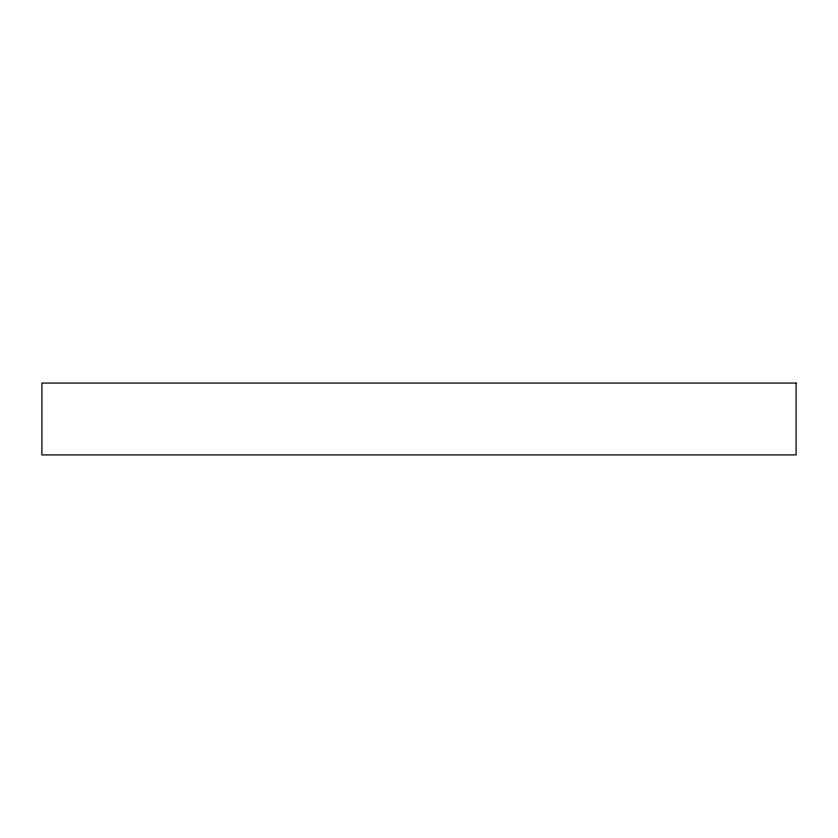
<?xml version="1.0" encoding="UTF-8"?>
<svg xmlns="http://www.w3.org/2000/svg" width="838" height="838" viewBox="0 0 838 838"><rect width="100%" height="100%" fill="white"/><g stroke="black" fill="none" stroke-linecap="round" stroke-linejoin="round"><path stroke-width="1.26" d="M796.1 383.081L41.9 383.081L41.9 454.919L796.1 454.919L796.1 383.081"/></g></svg>
